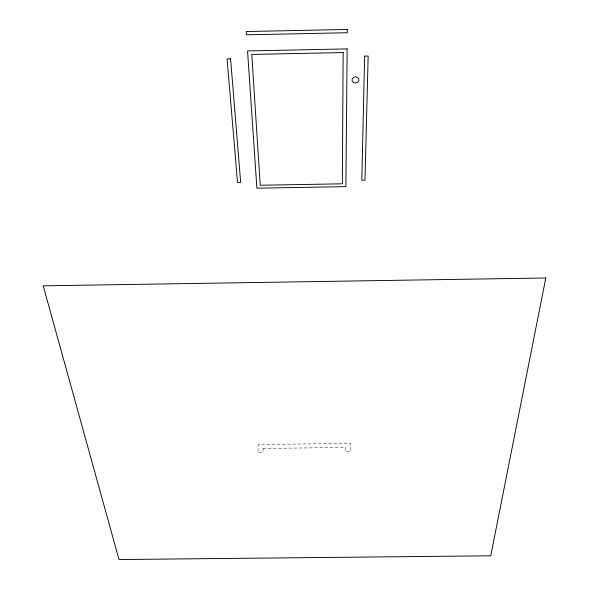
<?xml version="1.0" encoding="UTF-8"?>
<svg xmlns="http://www.w3.org/2000/svg" width="589" height="589" viewBox="0 0 589 589"><rect width="100%" height="100%" fill="white"/><g stroke="black" fill="none" stroke-linecap="round" stroke-linejoin="round"><path stroke-width="0.44" stroke-dasharray="2.94 2.21" d="M263.121 448.465L262.959 452.507L257.901 452.566L258.269 444.526L350.411 443.384L350.757 451.439L345.684 451.498L345.529 447.456L263.121 448.465"/><path stroke-width="0.88" d="M343.159 52.576L342.349 183.812L260.242 185.255L251.746 54.416L343.159 52.576M347.149 48.909L345.883 186.625L256.885 188.185L247.549 50.926L347.149 48.909M347.333 29.45L347.304 32.734L246.452 34.81L246.231 31.541L347.333 29.45M364.65 56.102L361.808 180.256L364.981 180.205L368.162 56.029L364.65 56.102M545.804 277.979L490.74 555.802L119.015 559.55L43.196 285.827L545.804 277.979M230.579 58.797L227.082 58.863L237.514 182.45L240.673 182.391L230.579 58.797M353.709 82.578A3.46 3.033 -8.1 0 0 358.937 79.846A3.46 3.033 -8.1 0 0 353.812 77.306A3.46 3.033 -8.1 0 0 353.709 82.578"/></g></svg>
